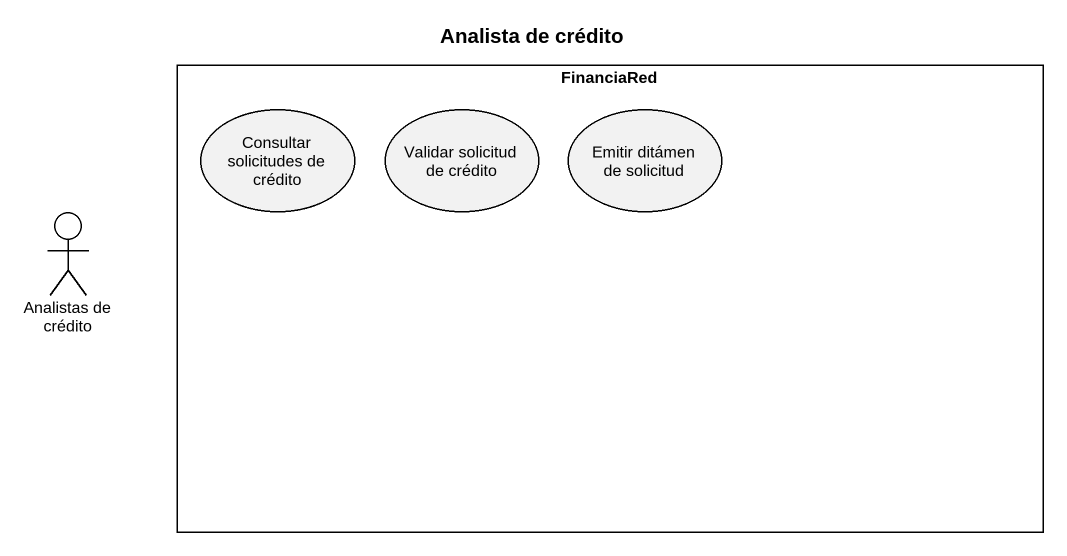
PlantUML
@startuml
title Analista de crédito
rectangle FinanciaRed {
  usecase "Consultar solicitudes de crédito" as Consultar_solicitudes_de
  usecase "Validar solicitud de crédito" as Validar_solicitud_de_crédito
  usecase "Emitir ditámen de solicitud" as Emitir_ditámen_de_solicitud
}
actor "Analistas de crédito" as Analistas_de_crédito
@enduml
